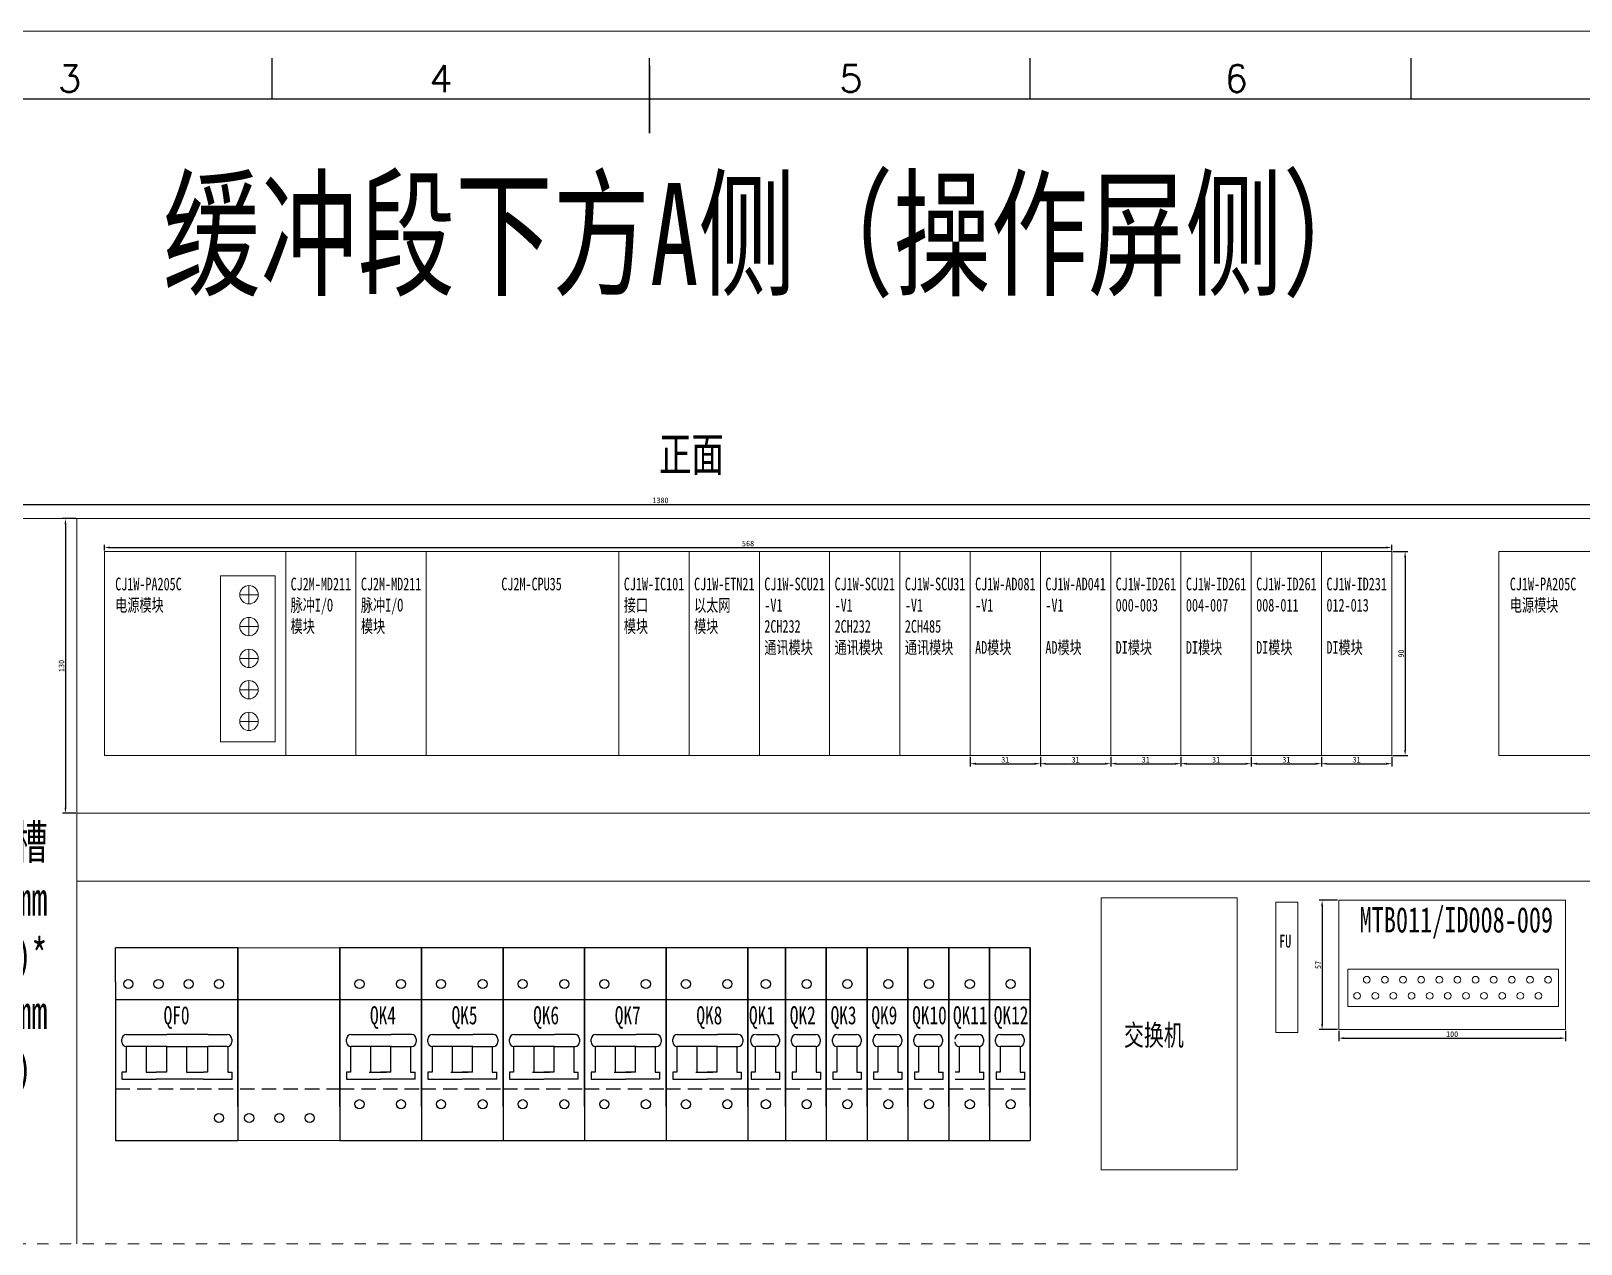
# Model space of a CAD drawing. Extents: x 35123 to 43919, y -4314 to -326.
# Drawn here: x 40493 to 41177, y -861 to -326 of the extents above; entities that cross this region are included whole.
import ezdxf
from ezdxf.enums import TextEntityAlignment as Align

# ---------------------------------------------------------------- set-up
doc = ezdxf.new("R2010")
doc.units = 0
doc.header["$MEASUREMENT"] = 0
doc.linetypes.add('10', pattern=[20, 5, -5, 5, -5])
doc.linetypes.add('HIDDEN', pattern=[9.525, 6.35, -3.175])
for name, color, linetype in [('AE_BOR', 1, 'Continuous'), ('TEXT', 2, 'Continuous'), ('细实线层', 7, 'Continuous')]:
    doc.layers.add(name, color=color, linetype=linetype)
doc.styles.add('ST', font='SimSun.ttf', dxfattribs={"width": 0.8, "height": 300})
doc.styles.add('WD', font='romans.shx', dxfattribs={"bigfont": 'gbcbig.shx'})
doc.styles.add('宋', font='SimSun.ttf', dxfattribs={"width": 0.7})
doc.dimstyles.new('AM_ISO', dxfattribs={"dimtxt": 2.5, "dimasz": 2.5, "dimexe": 1.25, "dimexo": 0.5, "dimgap": 0.5, "dimtad": 1, "dimdsep": 46, "dimtxsty": 'Standard', "dimcen": 0, "dimclrd": 5, "dimclre": 5, "dimclrt": 1, "dimadec": 0, "dimazin": 2, "dimtp": 0.1, "dimtm": 0.1, "dimtfac": 0.71, "dimtmove": 0, "dimatfit": 3, "dimfxl": 1, "dimtfillclr": 6, "dimlwd": -1, "dimlwe": -1, "dimarcsym": 0})

# ---------------------------------------------------------------- blocks, each defined once
blk = doc.blocks.new('gb_a2_a')
blk.add_line((584, 410), (25, 410))
at = {"layer": 'AE_BOR', "color": 1, "lineweight": 15}
blk.add_line((4.93, 420), (598.93, 420), dxfattribs=at)
at = {"layer": 'AE_BOR'}
for p, q in [((249, 410), (249, 416)), ((304.5, 410), (304.5, 416)), ((360.5, 410), (360.5, 416)), ((416.5, 410), (416.5, 416))]:
    blk.add_line(p, q, dxfattribs=at)
at = {"layer": 'AE_BOR', "color": 2, "lineweight": 30}
blk.add_line((304.5, 405), (304.5, 415), dxfattribs=at)
at = {"layer": 'AE_BOR', "style": 'WD'}
for s, p in [('3', (219.22, 411)), ('4', (273.82, 411)), ('5', (334.12, 411)), ('6', (390.81, 411))]:
    blk.add_text(s, height=4, dxfattribs=at).set_placement(p, align=Align.CENTER)
blk = doc.blocks.new('*D99')
at = {"color": 5}
for p, q in [((40080.76, -540.92), (40080.76, -533.88)), ((40083.26, -535.13), (41458.26, -535.13)), ((41460.76, -540.92), (41460.76, -533.88))]:
    blk.add_line(p, q, dxfattribs=at)
at = {"color": 5, "lineweight": 0}
for points in [[(40083.26, -534.72), (40083.26, -535.55), (40080.76, -535.13)], [(41458.26, -534.72), (41458.26, -535.55), (41460.76, -535.13)]]:
    blk.add_solid(points, dxfattribs=at)
at = {"layer": 'Defpoints', "color": 0, "lineweight": 0}
for p in [(41460.76, -535.13), (40080.76, -541.42), (41460.76, -541.42)]:
    blk.add_point(p, dxfattribs=at)
at = {"color": 1, "lineweight": 0, "insert": (40770.76, -533.38), "char_height": 2.5, "attachment_point": 5}
blk.add_mtext('1380', dxfattribs=at)
blk = doc.blocks.new('*D101')
at = {"color": 5}
for p, q in [((40907.38, -646.47), (40907.38, -650.79)), ((40909.88, -649.54), (40935.88, -649.54)), ((40938.38, -646.47), (40938.38, -650.79))]:
    blk.add_line(p, q, dxfattribs=at)
at = {"color": 5, "lineweight": 0}
for points in [[(40909.88, -649.12), (40909.88, -649.95), (40907.38, -649.54)], [(40935.88, -649.12), (40935.88, -649.95), (40938.38, -649.54)]]:
    blk.add_solid(points, dxfattribs=at)
at = {"layer": 'Defpoints', "color": 0, "lineweight": 0}
for p in [(40907.38, -645.97), (40938.38, -645.97), (40938.38, -649.54)]:
    blk.add_point(p, dxfattribs=at)
at = {"color": 1, "lineweight": 0, "insert": (40922.88, -647.79), "char_height": 2.5, "attachment_point": 5}
blk.add_mtext('31', dxfattribs=at)
blk = doc.blocks.new('*D102')
at = {"color": 5}
for p, q in [((40525.38, -555.47), (40525.38, -552.93)), ((41093.38, -555.47), (41093.38, -552.93)), ((40527.88, -554.18), (41090.88, -554.18))]:
    blk.add_line(p, q, dxfattribs=at)
at = {"color": 5, "lineweight": 0}
for points in [[(40527.88, -553.76), (40527.88, -554.59), (40525.38, -554.18)], [(41090.88, -553.76), (41090.88, -554.59), (41093.38, -554.18)]]:
    blk.add_solid(points, dxfattribs=at)
at = {"layer": 'Defpoints', "color": 0, "lineweight": 0}
for p in [(40525.38, -555.97), (41093.38, -554.18), (41093.38, -555.97)]:
    blk.add_point(p, dxfattribs=at)
at = {"color": 1, "lineweight": 0, "insert": (40809.38, -552.43), "char_height": 2.5, "attachment_point": 5}
blk.add_mtext('568', dxfattribs=at)
blk = doc.blocks.new('*D103')
at = {"color": 5}
for p, q in [((40512.75, -541.42), (40506.97, -541.42)), ((40508.22, -543.92), (40508.22, -668.92)), ((40512.75, -671.42), (40506.97, -671.42))]:
    blk.add_line(p, q, dxfattribs=at)
at = {"color": 5, "lineweight": 0}
for points in [[(40507.8, -543.92), (40508.64, -543.92), (40508.22, -541.42)], [(40507.8, -668.92), (40508.64, -668.92), (40508.22, -671.42)]]:
    blk.add_solid(points, dxfattribs=at)
at = {"layer": 'Defpoints', "color": 0, "lineweight": 0}
for p in [(40513.25, -541.42), (40508.22, -671.42), (40513.25, -671.42)]:
    blk.add_point(p, dxfattribs=at)
at = {"color": 1, "lineweight": 0, "insert": (40506.47, -606.42), "char_height": 2.5, "attachment_point": 5, "rotation": 90}
blk.add_mtext('130', dxfattribs=at)
blk = doc.blocks.new('*D146')
at = {"color": 5}
for p, q in [((41070.02, -767.31), (41070.02, -771.87)), ((41072.52, -770.62), (41167.52, -770.62)), ((41170.02, -767.31), (41170.02, -771.87))]:
    blk.add_line(p, q, dxfattribs=at)
at = {"color": 5, "lineweight": 0}
for points in [[(41072.52, -770.2), (41072.52, -771.04), (41070.02, -770.62)], [(41167.52, -770.2), (41167.52, -771.04), (41170.02, -770.62)]]:
    blk.add_solid(points, dxfattribs=at)
at = {"layer": 'Defpoints', "color": 0, "lineweight": 0}
for p in [(41070.02, -766.81), (41170.02, -766.81), (41170.02, -770.62)]:
    blk.add_point(p, dxfattribs=at)
at = {"color": 1, "lineweight": 0, "insert": (41120.02, -768.87), "char_height": 2.5, "attachment_point": 5}
blk.add_mtext('100', dxfattribs=at)
blk = doc.blocks.new('*D186')
at = {"layer": 'Defpoints', "color": 0, "lineweight": 0}
for p in [(41070.02, -709.81), (41062.66, -766.81), (41070.02, -766.81)]:
    blk.add_point(p, dxfattribs=at)
at = {"layer": '细实线层', "color": 5}
for p, q in [((41069.52, -709.81), (41061.41, -709.81)), ((41062.66, -712.31), (41062.66, -764.31)), ((41069.52, -766.81), (41061.41, -766.81))]:
    blk.add_line(p, q, dxfattribs=at)
at = {"layer": '细实线层', "color": 5, "lineweight": 0}
for points in [[(41062.24, -712.31), (41063.07, -712.31), (41062.66, -709.81)], [(41062.24, -764.31), (41063.07, -764.31), (41062.66, -766.81)]]:
    blk.add_solid(points, dxfattribs=at)
at = {"layer": '细实线层', "color": 1, "lineweight": 0, "insert": (41060.91, -738.31), "char_height": 2.5, "attachment_point": 5, "rotation": 90}
blk.add_mtext('57', dxfattribs=at)
blk = doc.blocks.new('*D189')
at = {"color": 5}
for p, q in [((40938.38, -646.47), (40938.38, -650.79)), ((40940.88, -649.54), (40966.88, -649.54)), ((40969.38, -646.47), (40969.38, -650.79))]:
    blk.add_line(p, q, dxfattribs=at)
at = {"color": 5, "lineweight": 0}
for points in [[(40940.88, -649.12), (40940.88, -649.95), (40938.38, -649.54)], [(40966.88, -649.12), (40966.88, -649.95), (40969.38, -649.54)]]:
    blk.add_solid(points, dxfattribs=at)
at = {"layer": 'Defpoints', "color": 0, "lineweight": 0}
for p in [(40938.38, -645.97), (40969.38, -645.97), (40969.38, -649.54)]:
    blk.add_point(p, dxfattribs=at)
at = {"color": 1, "lineweight": 0, "insert": (40953.88, -647.79), "char_height": 2.5, "attachment_point": 5}
blk.add_mtext('31', dxfattribs=at)
blk = doc.blocks.new('*D190')
at = {"color": 5}
for p, q in [((40969.38, -646.47), (40969.38, -650.79)), ((40971.88, -649.54), (40997.88, -649.54)), ((41000.38, -646.47), (41000.38, -650.79))]:
    blk.add_line(p, q, dxfattribs=at)
at = {"color": 5, "lineweight": 0}
for points in [[(40971.88, -649.12), (40971.88, -649.95), (40969.38, -649.54)], [(40997.88, -649.12), (40997.88, -649.95), (41000.38, -649.54)]]:
    blk.add_solid(points, dxfattribs=at)
at = {"layer": 'Defpoints', "color": 0, "lineweight": 0}
for p in [(40969.38, -645.97), (41000.38, -645.97), (41000.38, -649.54)]:
    blk.add_point(p, dxfattribs=at)
at = {"color": 1, "lineweight": 0, "insert": (40984.88, -647.79), "char_height": 2.5, "attachment_point": 5}
blk.add_mtext('31', dxfattribs=at)
blk = doc.blocks.new('*D191')
at = {"color": 5}
for p, q in [((41093.88, -555.97), (41100.53, -555.97)), ((41099.28, -558.47), (41099.28, -643.47)), ((41093.88, -645.97), (41100.53, -645.97))]:
    blk.add_line(p, q, dxfattribs=at)
at = {"color": 5, "lineweight": 0}
for points in [[(41098.86, -558.47), (41099.69, -558.47), (41099.28, -555.97)], [(41098.86, -643.47), (41099.69, -643.47), (41099.28, -645.97)]]:
    blk.add_solid(points, dxfattribs=at)
at = {"layer": 'Defpoints', "color": 0, "lineweight": 0}
for p in [(41093.38, -555.97), (41093.38, -645.97), (41099.28, -645.97)]:
    blk.add_point(p, dxfattribs=at)
at = {"color": 1, "lineweight": 0, "insert": (41097.53, -600.97), "char_height": 2.5, "attachment_point": 5, "rotation": 90}
blk.add_mtext('90', dxfattribs=at)
blk = doc.blocks.new('*D192')
at = {"color": 5}
for p, q in [((41000.38, -646.47), (41000.38, -650.79)), ((41002.88, -649.54), (41028.88, -649.54)), ((41031.38, -646.47), (41031.38, -650.79))]:
    blk.add_line(p, q, dxfattribs=at)
at = {"color": 5, "lineweight": 0}
for points in [[(41002.88, -649.12), (41002.88, -649.95), (41000.38, -649.54)], [(41028.88, -649.12), (41028.88, -649.95), (41031.38, -649.54)]]:
    blk.add_solid(points, dxfattribs=at)
at = {"layer": 'Defpoints', "color": 0, "lineweight": 0}
for p in [(41000.38, -645.97), (41031.38, -645.97), (41031.38, -649.54)]:
    blk.add_point(p, dxfattribs=at)
at = {"color": 1, "lineweight": 0, "insert": (41015.88, -647.79), "char_height": 2.5, "attachment_point": 5}
blk.add_mtext('31', dxfattribs=at)
blk = doc.blocks.new('*D193')
at = {"color": 5}
for p, q in [((41031.38, -646.47), (41031.38, -650.79)), ((41033.88, -649.54), (41059.88, -649.54)), ((41062.38, -646.47), (41062.38, -650.79))]:
    blk.add_line(p, q, dxfattribs=at)
at = {"color": 5, "lineweight": 0}
for points in [[(41033.88, -649.12), (41033.88, -649.95), (41031.38, -649.54)], [(41059.88, -649.12), (41059.88, -649.95), (41062.38, -649.54)]]:
    blk.add_solid(points, dxfattribs=at)
at = {"layer": 'Defpoints', "color": 0, "lineweight": 0}
for p in [(41031.38, -645.97), (41062.38, -645.97), (41062.38, -649.54)]:
    blk.add_point(p, dxfattribs=at)
at = {"color": 1, "lineweight": 0, "insert": (41046.88, -647.79), "char_height": 2.5, "attachment_point": 5}
blk.add_mtext('31', dxfattribs=at)
blk = doc.blocks.new('*D194')
at = {"color": 5}
for p, q in [((41062.38, -646.47), (41062.38, -650.79)), ((41064.88, -649.54), (41090.88, -649.54)), ((41093.38, -646.47), (41093.38, -650.79))]:
    blk.add_line(p, q, dxfattribs=at)
at = {"color": 5, "lineweight": 0}
for points in [[(41064.88, -649.12), (41064.88, -649.95), (41062.38, -649.54)], [(41090.88, -649.12), (41090.88, -649.95), (41093.38, -649.54)]]:
    blk.add_solid(points, dxfattribs=at)
at = {"layer": 'Defpoints', "color": 0, "lineweight": 0}
for p in [(41062.38, -645.97), (41093.38, -645.97), (41093.38, -649.54)]:
    blk.add_point(p, dxfattribs=at)
at = {"color": 1, "lineweight": 0, "insert": (41077.88, -647.79), "char_height": 2.5, "attachment_point": 5}
blk.add_mtext('31', dxfattribs=at)

msp = doc.modelspace()

# ---------------------------------------------------------------- linework, layer by layer
at = {"lineweight": 0}
for p, q in [((40080.758, -541.415), (41460.758, -541.415)), ((40513.254, -541.415), (40513.254, -861.415)), ((40605.379, -555.971), (40525.379, -555.971)), ((40525.379, -555.971), (40525.379, -645.971)), ((40605.379, -555.971), (40605.379, -645.971)), ((40636.379, -555.971), (40605.379, -555.971)), ((40636.379, -555.971), (40636.379, -645.971)), ((40667.379, -555.971), (40636.379, -555.971)), ((40667.379, -645.971), (40667.379, -555.971)), ((40667.379, -555.971), (40752.379, -555.971)), ((40752.379, -645.971), (40752.379, -555.971)), ((40783.379, -555.971), (40752.379, -555.971)), ((40814.379, -555.971), (40783.379, -555.971)), ((40783.379, -645.971), (40783.379, -555.971)), ((40814.379, -645.971), (40814.379, -555.971)), ((40845.379, -555.971), (40814.379, -555.971)), ((40845.379, -645.971), (40845.379, -555.971)), ((40876.379, -555.971), (40845.379, -555.971)), ((40876.379, -645.971), (40876.379, -555.971)), ((40907.379, -555.971), (40876.379, -555.971)), ((40907.379, -645.971), (40907.379, -555.971)), ((40938.379, -555.971), (40907.379, -555.971)), ((40938.379, -645.971), (40938.379, -555.971)), ((40969.379, -555.971), (40938.379, -555.971)), ((40969.379, -645.971), (40969.379, -555.971)), ((41000.379, -555.971), (40969.379, -555.971)), ((41000.379, -645.971), (41000.379, -555.971)), ((41031.379, -555.971), (41000.379, -555.971)), ((41031.379, -645.971), (41031.379, -555.971)), ((41062.379, -555.971), (41031.379, -555.971)), ((41062.379, -645.971), (41062.379, -555.971)), ((41093.379, -555.971), (41062.379, -555.971)), ((41093.379, -645.971), (41093.379, -555.971)), ((41220.672, -555.971), (41140.672, -555.971)), ((41140.672, -555.971), (41140.672, -645.971)), ((40589.201, -570.96), (40589.201, -579.077)), ((40585.143, -575.019), (40593.26, -575.019)), ((40589.201, -584.986), (40589.201, -593.103)), ((40585.143, -589.045), (40593.26, -589.045)), ((40589.201, -599.012), (40589.201, -607.13)), ((40585.143, -603.071), (40593.26, -603.071)), ((40589.201, -612.838), (40589.201, -620.955)), ((40585.143, -616.897), (40593.26, -616.897)), ((40589.201, -626.847), (40589.201, -634.965)), ((40585.143, -630.906), (40593.26, -630.906)), ((40525.379, -645.971), (40605.379, -645.971)), ((40605.379, -645.971), (40636.379, -645.971)), ((40636.379, -645.971), (40667.379, -645.971)), ((40667.379, -645.971), (40752.379, -645.971)), ((40752.379, -645.971), (40783.379, -645.971)), ((40783.379, -645.971), (40814.379, -645.971)), ((40814.379, -645.971), (40845.379, -645.971)), ((40845.379, -645.971), (40876.379, -645.971)), ((40876.379, -645.971), (40907.379, -645.971)), ((40907.379, -645.971), (40938.379, -645.971)), ((40938.379, -645.971), (40969.379, -645.971)), ((40969.379, -645.971), (41000.379, -645.971)), ((41000.379, -645.971), (41031.379, -645.971)), ((41031.379, -645.971), (41062.379, -645.971)), ((41062.379, -645.971), (41093.379, -645.971)), ((41140.672, -645.971), (41220.672, -645.971)), ((40513.254, -671.419), (41420.758, -671.419)), ((40513.254, -701.419), (41420.758, -701.415)), ((41170.017, -709.81), (41070.017, -709.81)), ((41070.017, -709.81), (41070.017, -759.81)), ((41170.017, -766.81), (41170.017, -709.81)), ((40530.283, -730.731), (40629.283, -730.731)), ((41070.017, -766.81), (41170.017, -766.81)), ((40584.283, -815.731), (40629.283, -815.731))]:
    msp.add_line(p, q, dxfattribs=at)
at = {"linetype": 'Continuous'}
for p, q in [((40566.283, -730.731), (40530.283, -730.731)), ((40584.283, -730.731), (40566.283, -730.731)), ((40584.283, -800.731), (40584.283, -730.731)), ((40584.283, -743.731), (40584.283, -730.731)), ((40584.283, -743.731), (40584.283, -730.731)), ((40584.283, -730.731), (40584.283, -800.731)), ((40629.283, -800.731), (40629.283, -730.731)), ((40629.283, -730.731), (40629.283, -800.731)), ((40665.283, -730.731), (40629.283, -730.731)), ((40629.283, -800.731), (40629.283, -730.731)), ((40629.283, -730.731), (40629.283, -800.731)), ((40629.283, -730.731), (40629.283, -800.731)), ((40629.283, -800.731), (40629.283, -730.731)), ((40629.283, -730.731), (40629.283, -800.731)), ((40629.283, -800.731), (40629.283, -730.731)), ((40629.283, -743.731), (40629.283, -730.731)), ((40629.283, -743.731), (40629.283, -730.731)), ((40629.283, -730.731), (40629.283, -800.731)), ((40665.283, -800.731), (40665.283, -730.731)), ((40665.283, -730.731), (40665.283, -800.731)), ((40665.283, -730.731), (40665.283, -800.731)), ((40665.283, -800.731), (40665.283, -730.731)), ((40665.283, -730.731), (40665.283, -800.731)), ((40665.283, -730.731), (40665.283, -800.731)), ((40665.283, -800.731), (40665.283, -730.731)), ((40665.283, -730.731), (40665.283, -800.731)), ((40701.283, -730.731), (40665.283, -730.731)), ((40665.283, -800.731), (40665.283, -730.731)), ((40665.283, -730.731), (40665.283, -800.731)), ((40665.283, -730.731), (40665.283, -800.731)), ((40665.283, -800.731), (40665.283, -730.731)), ((40665.283, -730.731), (40665.283, -800.731)), ((40665.283, -800.731), (40665.283, -730.731)), ((40665.283, -743.731), (40665.283, -730.731)), ((40665.283, -743.731), (40665.283, -730.731)), ((40665.283, -730.731), (40665.283, -800.731)), ((40701.283, -800.731), (40701.283, -730.731)), ((40701.283, -730.731), (40701.283, -800.731)), ((40701.283, -730.731), (40701.283, -800.731)), ((40701.283, -800.731), (40701.283, -730.731)), ((40701.283, -730.731), (40701.283, -800.731)), ((40701.283, -730.731), (40701.283, -800.731)), ((40701.283, -800.731), (40701.283, -730.731)), ((40701.283, -730.731), (40701.283, -800.731)), ((40737.283, -730.731), (40701.283, -730.731)), ((40701.283, -800.731), (40701.283, -730.731)), ((40701.283, -730.731), (40701.283, -800.731)), ((40701.283, -730.731), (40701.283, -800.731)), ((40701.283, -800.731), (40701.283, -730.731)), ((40701.283, -730.731), (40701.283, -800.731)), ((40701.283, -800.731), (40701.283, -730.731)), ((40701.283, -743.731), (40701.283, -730.731)), ((40701.283, -743.731), (40701.283, -730.731)), ((40701.283, -730.731), (40701.283, -800.731)), ((40737.283, -800.731), (40737.283, -730.731)), ((40737.283, -730.731), (40737.283, -800.731)), ((40737.283, -730.731), (40737.283, -800.731)), ((40737.283, -800.731), (40737.283, -730.731)), ((40737.283, -730.731), (40737.283, -800.731)), ((40737.283, -730.731), (40737.283, -800.731)), ((40737.283, -800.731), (40737.283, -730.731)), ((40737.283, -730.731), (40737.283, -800.731)), ((40773.283, -730.731), (40737.283, -730.731)), ((40737.283, -800.731), (40737.283, -730.731)), ((40737.283, -730.731), (40737.283, -800.731)), ((40737.283, -730.731), (40737.283, -800.731)), ((40737.283, -800.731), (40737.283, -730.731)), ((40737.283, -730.731), (40737.283, -800.731)), ((40737.283, -800.731), (40737.283, -730.731)), ((40737.283, -743.731), (40737.283, -730.731)), ((40737.283, -743.731), (40737.283, -730.731)), ((40737.283, -730.731), (40737.283, -800.731)), ((40773.283, -800.731), (40773.283, -730.731)), ((40773.283, -730.731), (40773.283, -800.731)), ((40773.283, -730.731), (40773.283, -800.731)), ((40773.283, -800.731), (40773.283, -730.731)), ((40773.283, -730.731), (40773.283, -800.731)), ((40773.283, -730.731), (40773.283, -800.731)), ((40773.283, -800.731), (40773.283, -730.731)), ((40773.283, -730.731), (40773.283, -800.731)), ((40773.283, -800.731), (40773.283, -730.731)), ((40773.283, -730.731), (40773.283, -800.731)), ((40773.283, -730.731), (40773.283, -800.731)), ((40773.283, -800.731), (40773.283, -730.731)), ((40773.283, -730.731), (40773.283, -800.731)), ((40773.283, -730.731), (40773.283, -800.731)), ((40773.283, -800.731), (40773.283, -730.731)), ((40773.283, -730.731), (40773.283, -800.731)), ((40809.283, -730.731), (40773.283, -730.731)), ((40773.283, -800.731), (40773.283, -730.731)), ((40773.283, -730.731), (40773.283, -800.731)), ((40773.283, -730.731), (40773.283, -800.731)), ((40773.283, -800.731), (40773.283, -730.731)), ((40773.283, -730.731), (40773.283, -800.731)), ((40773.283, -800.731), (40773.283, -730.731)), ((40773.283, -743.731), (40773.283, -730.731)), ((40773.283, -743.731), (40773.283, -730.731)), ((40773.283, -730.731), (40773.283, -800.731)), ((40825.906, -730.731), (40807.906, -730.731)), ((40809.283, -800.731), (40809.283, -730.731)), ((40809.283, -730.731), (40809.283, -800.731)), ((40809.283, -730.731), (40809.283, -800.731)), ((40809.283, -800.731), (40809.283, -730.731)), ((40809.283, -730.731), (40809.283, -800.731)), ((40809.283, -730.731), (40809.283, -800.731)), ((40809.283, -800.731), (40809.283, -730.731)), ((40809.283, -730.731), (40809.283, -800.731)), ((40809.283, -800.731), (40809.283, -730.731)), ((40809.283, -730.731), (40809.283, -800.731)), ((40809.283, -730.731), (40809.283, -800.731)), ((40809.283, -800.731), (40809.283, -730.731)), ((40809.283, -730.731), (40809.283, -800.731)), ((40809.283, -730.731), (40809.283, -800.731)), ((40809.283, -800.731), (40809.283, -730.731)), ((40809.283, -730.731), (40809.283, -800.731)), ((40809.283, -800.731), (40809.283, -730.731)), ((40809.283, -730.731), (40809.283, -800.731)), ((40809.283, -730.731), (40809.283, -800.731)), ((40809.283, -800.731), (40809.283, -730.731)), ((40809.283, -730.731), (40809.283, -800.731)), ((40809.283, -800.731), (40809.283, -730.731)), ((40809.283, -743.731), (40809.283, -730.731)), ((40809.283, -743.731), (40809.283, -730.731)), ((40809.283, -730.731), (40809.283, -800.731)), ((40843.906, -730.731), (40825.906, -730.731)), ((40825.906, -800.731), (40825.906, -730.731)), ((40825.906, -743.731), (40825.906, -730.731)), ((40825.906, -743.731), (40825.906, -730.731)), ((40825.906, -730.731), (40825.906, -800.731)), ((40861.906, -730.731), (40843.906, -730.731)), ((40843.906, -800.731), (40843.906, -730.731)), ((40843.906, -743.731), (40843.906, -730.731)), ((40843.906, -743.731), (40843.906, -730.731)), ((40843.906, -730.731), (40843.906, -800.731)), ((40879.906, -730.731), (40861.906, -730.731)), ((40861.906, -800.731), (40861.906, -730.731)), ((40861.906, -743.731), (40861.906, -730.731)), ((40861.906, -743.731), (40861.906, -730.731)), ((40861.906, -730.731), (40861.906, -800.731)), ((40879.906, -800.731), (40879.906, -730.731)), ((40879.906, -743.731), (40879.906, -730.731)), ((40879.906, -743.731), (40879.906, -730.731)), ((40879.906, -730.731), (40879.906, -800.731)), ((40897.906, -730.731), (40879.906, -730.731)), ((40897.906, -800.731), (40897.906, -730.731)), ((40897.906, -743.731), (40897.906, -730.731)), ((40897.906, -743.731), (40897.906, -730.731)), ((40897.906, -730.731), (40897.906, -800.731)), ((40915.906, -730.731), (40897.906, -730.731)), ((40897.906, -800.731), (40897.906, -730.731)), ((40897.906, -743.731), (40897.906, -730.731)), ((40897.906, -743.731), (40897.906, -730.731)), ((40897.906, -730.731), (40897.906, -800.731)), ((40915.906, -800.731), (40915.906, -730.731)), ((40915.906, -743.731), (40915.906, -730.731)), ((40915.906, -743.731), (40915.906, -730.731)), ((40915.906, -730.731), (40915.906, -800.731)), ((40933.906, -730.731), (40915.906, -730.731)), ((40933.906, -800.731), (40933.906, -730.731)), ((40933.906, -743.731), (40933.906, -730.731)), ((40933.906, -743.731), (40933.906, -730.731)), ((40933.906, -730.731), (40933.906, -800.731)), ((40629.283, -738.231), (40629.283, -808.231)), ((40665.283, -738.231), (40665.283, -808.231)), ((40665.283, -738.231), (40665.283, -808.231)), ((40665.283, -738.231), (40665.283, -808.231)), ((40701.283, -738.231), (40701.283, -808.231)), ((40701.283, -738.231), (40701.283, -808.231)), ((40701.283, -738.231), (40701.283, -808.231)), ((40737.283, -738.231), (40737.283, -808.231)), ((40737.283, -738.231), (40737.283, -808.231)), ((40737.283, -738.231), (40737.283, -808.231)), ((40773.283, -738.231), (40773.283, -808.231)), ((40773.283, -738.231), (40773.283, -808.231)), ((40773.283, -738.231), (40773.283, -808.231)), ((40773.283, -738.231), (40773.283, -808.231)), ((40773.283, -738.231), (40773.283, -808.231)), ((40809.283, -738.231), (40809.283, -808.231)), ((40809.283, -738.231), (40809.283, -808.231)), ((40809.283, -738.231), (40809.283, -808.231)), ((40809.283, -738.231), (40809.283, -808.231)), ((40809.283, -738.231), (40809.283, -808.231)), ((40629.283, -741.714), (40629.283, -815.731)), ((40665.283, -741.714), (40665.283, -815.731)), ((40665.283, -741.714), (40665.283, -815.731)), ((40665.283, -741.714), (40665.283, -815.731)), ((40701.283, -741.714), (40701.283, -815.731)), ((40701.283, -741.714), (40701.283, -815.731)), ((40701.283, -741.714), (40701.283, -815.731)), ((40737.283, -741.714), (40737.283, -815.731)), ((40737.283, -741.714), (40737.283, -815.731)), ((40737.283, -741.714), (40737.283, -815.731)), ((40773.283, -741.714), (40773.283, -815.731)), ((40773.283, -741.714), (40773.283, -815.731)), ((40773.283, -741.714), (40773.283, -815.731)), ((40773.283, -741.714), (40773.283, -815.731)), ((40773.283, -741.714), (40773.283, -815.731)), ((40809.283, -741.714), (40809.283, -815.731)), ((40809.283, -741.714), (40809.283, -815.731)), ((40809.283, -741.714), (40809.283, -815.731)), ((40809.283, -741.714), (40809.283, -815.731)), ((40809.283, -741.714), (40809.283, -815.731)), ((40530.283, -745.731), (40530.283, -815.731)), ((40530.283, -753.558), (40566.283, -753.558)), ((40566.283, -753.558), (40629.283, -753.558)), ((40629.283, -753.558), (40665.283, -753.558)), ((40665.283, -753.558), (40701.283, -753.558)), ((40701.283, -753.558), (40737.283, -753.558)), ((40737.283, -753.558), (40773.283, -753.558)), ((40773.283, -753.558), (40809.283, -753.558)), ((40807.906, -753.558), (40825.906, -753.558)), ((40825.906, -753.558), (40843.906, -753.558)), ((40843.906, -753.558), (40861.906, -753.558)), ((40861.906, -753.558), (40879.906, -753.558)), ((40879.906, -753.558), (40897.906, -753.558)), ((40897.906, -753.558), (40915.906, -753.558)), ((40915.906, -753.558), (40933.906, -753.558)), ((40530.283, -815.731), (40566.283, -815.731)), ((40566.283, -815.731), (40584.283, -815.731)), ((40629.283, -815.731), (40665.283, -815.731)), ((40665.283, -815.731), (40701.283, -815.731)), ((40701.283, -815.731), (40737.283, -815.731)), ((40737.283, -815.731), (40773.283, -815.731)), ((40773.283, -815.731), (40809.283, -815.731)), ((40807.906, -815.731), (40825.906, -815.731)), ((40825.906, -815.731), (40843.906, -815.731)), ((40843.906, -815.731), (40861.906, -815.731)), ((40861.906, -815.731), (40879.906, -815.731)), ((40879.906, -815.731), (40897.906, -815.731)), ((40897.906, -815.731), (40915.906, -815.731)), ((40915.906, -815.731), (40933.906, -815.731))]:
    msp.add_line(p, q, dxfattribs=at)
for p, q in [((40530.283, -745.731), (40530.283, -730.731)), ((40584.283, -730.731), (40584.283, -750.731)), ((40629.283, -730.731), (40629.283, -750.731)), ((40665.283, -730.731), (40665.283, -750.731)), ((40701.283, -730.731), (40701.283, -750.731)), ((40737.283, -730.731), (40737.283, -750.731)), ((40773.283, -730.731), (40773.283, -750.731)), ((40809.283, -730.731), (40809.283, -750.731)), ((40825.906, -730.731), (40825.906, -750.731)), ((40843.906, -730.731), (40843.906, -750.731)), ((40861.906, -730.731), (40861.906, -750.731)), ((40879.906, -730.731), (40879.906, -750.731)), ((40897.906, -730.731), (40897.906, -750.731)), ((40897.906, -730.731), (40897.906, -750.731)), ((40915.906, -730.731), (40915.906, -750.731)), ((40933.906, -730.731), (40933.906, -750.731)), ((40584.283, -758.231), (40584.283, -751.231)), ((40584.283, -758.231), (40584.283, -751.231)), ((40629.283, -758.231), (40629.283, -751.231)), ((40629.283, -758.231), (40629.283, -751.231)), ((40629.283, -758.231), (40629.283, -751.231)), ((40629.283, -758.231), (40629.283, -751.231)), ((40629.283, -758.231), (40629.283, -751.231)), ((40629.283, -758.231), (40629.283, -751.231)), ((40665.283, -758.231), (40665.283, -751.231)), ((40665.283, -758.231), (40665.283, -751.231)), ((40665.283, -758.231), (40665.283, -751.231)), ((40665.283, -758.231), (40665.283, -751.231)), ((40665.283, -758.231), (40665.283, -751.231)), ((40665.283, -758.231), (40665.283, -751.231)), ((40665.283, -758.231), (40665.283, -751.231)), ((40665.283, -758.231), (40665.283, -751.231)), ((40665.283, -758.231), (40665.283, -751.231)), ((40665.283, -758.231), (40665.283, -751.231)), ((40701.283, -758.231), (40701.283, -751.231)), ((40701.283, -758.231), (40701.283, -751.231)), ((40701.283, -758.231), (40701.283, -751.231)), ((40701.283, -758.231), (40701.283, -751.231)), ((40701.283, -758.231), (40701.283, -751.231)), ((40701.283, -758.231), (40701.283, -751.231)), ((40701.283, -758.231), (40701.283, -751.231)), ((40701.283, -758.231), (40701.283, -751.231)), ((40701.283, -758.231), (40701.283, -751.231)), ((40701.283, -758.231), (40701.283, -751.231)), ((40737.283, -758.231), (40737.283, -751.231)), ((40737.283, -758.231), (40737.283, -751.231)), ((40737.283, -758.231), (40737.283, -751.231)), ((40737.283, -758.231), (40737.283, -751.231)), ((40737.283, -758.231), (40737.283, -751.231)), ((40737.283, -758.231), (40737.283, -751.231)), ((40737.283, -758.231), (40737.283, -751.231)), ((40737.283, -758.231), (40737.283, -751.231)), ((40737.283, -758.231), (40737.283, -751.231)), ((40737.283, -758.231), (40737.283, -751.231)), ((40773.283, -758.231), (40773.283, -751.231)), ((40773.283, -758.231), (40773.283, -751.231)), ((40773.283, -758.231), (40773.283, -751.231)), ((40773.283, -758.231), (40773.283, -751.231)), ((40773.283, -758.231), (40773.283, -751.231)), ((40773.283, -758.231), (40773.283, -751.231)), ((40773.283, -758.231), (40773.283, -751.231)), ((40773.283, -758.231), (40773.283, -751.231)), ((40773.283, -758.231), (40773.283, -751.231)), ((40773.283, -758.231), (40773.283, -751.231)), ((40773.283, -758.231), (40773.283, -751.231)), ((40773.283, -758.231), (40773.283, -751.231)), ((40773.283, -758.231), (40773.283, -751.231)), ((40773.283, -758.231), (40773.283, -751.231)), ((40809.283, -758.231), (40809.283, -751.231)), ((40809.283, -758.231), (40809.283, -751.231)), ((40809.283, -758.231), (40809.283, -751.231)), ((40809.283, -758.231), (40809.283, -751.231)), ((40809.283, -758.231), (40809.283, -751.231)), ((40809.283, -758.231), (40809.283, -751.231)), ((40809.283, -758.231), (40809.283, -751.231)), ((40809.283, -758.231), (40809.283, -751.231)), ((40809.283, -758.231), (40809.283, -751.231)), ((40809.283, -758.231), (40809.283, -751.231)), ((40809.283, -758.231), (40809.283, -751.231)), ((40809.283, -758.231), (40809.283, -751.231)), ((40809.283, -758.231), (40809.283, -751.231)), ((40809.283, -758.231), (40809.283, -751.231)), ((40825.906, -758.231), (40825.906, -751.231)), ((40825.906, -758.231), (40825.906, -751.231)), ((40843.906, -758.231), (40843.906, -751.231)), ((40843.906, -758.231), (40843.906, -751.231)), ((40861.906, -758.231), (40861.906, -751.231)), ((40861.906, -758.231), (40861.906, -751.231)), ((40879.906, -758.231), (40879.906, -751.231)), ((40879.906, -758.231), (40879.906, -751.231)), ((40897.906, -758.231), (40897.906, -751.231)), ((40897.906, -758.231), (40897.906, -751.231)), ((40915.906, -758.231), (40915.906, -751.231)), ((40915.906, -758.231), (40915.906, -751.231)), ((40933.906, -758.231), (40933.906, -751.231)), ((40933.906, -758.231), (40933.906, -751.231)), ((40533.158, -772.281), (40533.158, -771.054)), ((40535.158, -769.054), (40552.957, -769.054)), ((40571.158, -769.054), (40552.957, -769.054)), ((40571.158, -769.054), (40579.609, -769.054)), ((40581.609, -771.054), (40581.609, -772.281)), ((40632.158, -772.281), (40632.158, -771.054)), ((40634.158, -769.054), (40651.957, -769.054)), ((40661.057, -769.054), (40651.957, -769.054)), ((40663.018, -771.053), (40663.018, -772.281)), ((40668.158, -772.281), (40668.158, -771.054)), ((40670.158, -769.054), (40687.957, -769.054)), ((40697.057, -769.054), (40687.957, -769.054)), ((40699.018, -771.053), (40699.018, -772.281)), ((40704.158, -772.281), (40704.158, -771.054)), ((40706.158, -769.054), (40723.957, -769.054)), ((40733.057, -769.054), (40723.957, -769.054)), ((40735.018, -771.053), (40735.018, -772.281)), ((40740.158, -772.281), (40740.158, -771.054)), ((40742.158, -769.054), (40759.957, -769.054)), ((40769.057, -769.054), (40759.957, -769.054)), ((40771.018, -771.053), (40771.018, -772.281)), ((40776.158, -772.281), (40776.158, -771.054)), ((40778.158, -769.054), (40795.957, -769.054)), ((40805.057, -769.054), (40795.957, -769.054)), ((40807.018, -771.053), (40807.018, -772.281)), ((40810.585, -772.281), (40810.585, -771.054)), ((40812.781, -769.054), (40821.232, -769.054)), ((40823.232, -771.054), (40823.232, -772.281)), ((40828.585, -772.281), (40828.585, -771.054)), ((40830.781, -769.054), (40839.232, -769.054)), ((40841.232, -771.054), (40841.232, -772.281)), ((40846.585, -772.281), (40846.585, -771.054)), ((40848.781, -769.054), (40857.232, -769.054)), ((40859.232, -771.054), (40859.232, -772.281)), ((40864.585, -772.281), (40864.585, -771.054)), ((40866.781, -769.054), (40875.232, -769.054)), ((40877.232, -771.054), (40877.232, -772.281)), ((40882.585, -772.281), (40882.585, -771.054)), ((40884.781, -769.054), (40893.232, -769.054)), ((40895.232, -771.054), (40895.232, -772.281)), ((40902.781, -769.054), (40911.232, -769.054)), ((40913.232, -771.054), (40913.232, -772.281)), ((40918.585, -772.281), (40918.585, -771.054)), ((40920.781, -769.054), (40929.232, -769.054)), ((40931.232, -771.054), (40931.232, -772.281)), ((40534.963, -774.281), (40534.963, -785.637)), ((40552.957, -774.281), (40535.158, -774.281)), ((40543.805, -774.281), (40543.805, -785.637)), ((40552.761, -774.281), (40552.761, -785.637)), ((40552.957, -774.281), (40571.158, -774.281)), ((40561.604, -774.281), (40561.604, -785.637)), ((40570.963, -774.281), (40570.963, -785.637)), ((40579.609, -774.281), (40571.158, -774.281)), ((40579.805, -774.281), (40579.805, -785.637)), ((40633.963, -774.281), (40633.963, -785.637)), ((40651.957, -774.281), (40634.158, -774.281)), ((40642.805, -774.281), (40642.805, -785.637)), ((40651.632, -774.281), (40651.632, -785.637)), ((40651.957, -774.281), (40661.057, -774.281)), ((40660.474, -774.281), (40660.474, -785.637)), ((40669.963, -774.281), (40669.963, -785.637)), ((40687.957, -774.281), (40670.158, -774.281)), ((40678.805, -774.281), (40678.805, -785.637)), ((40687.632, -774.281), (40687.632, -785.637)), ((40687.957, -774.281), (40697.057, -774.281)), ((40696.474, -774.281), (40696.474, -785.637)), ((40705.963, -774.281), (40705.963, -785.637)), ((40723.957, -774.281), (40706.158, -774.281)), ((40714.805, -774.281), (40714.805, -785.637)), ((40723.632, -774.281), (40723.632, -785.637)), ((40723.957, -774.281), (40733.057, -774.281)), ((40732.474, -774.281), (40732.474, -785.637)), ((40741.963, -774.281), (40741.963, -785.637)), ((40759.957, -774.281), (40742.158, -774.281)), ((40750.805, -774.281), (40750.805, -785.637)), ((40759.632, -774.281), (40759.632, -785.637)), ((40759.957, -774.281), (40769.057, -774.281)), ((40768.474, -774.281), (40768.474, -785.637)), ((40777.963, -774.281), (40777.963, -785.637)), ((40795.957, -774.281), (40778.158, -774.281)), ((40786.805, -774.281), (40786.805, -785.637)), ((40795.632, -774.281), (40795.632, -785.637)), ((40795.957, -774.281), (40805.057, -774.281)), ((40804.474, -774.281), (40804.474, -785.637)), ((40812.585, -774.281), (40812.585, -785.637)), ((40821.232, -774.281), (40812.781, -774.281)), ((40821.428, -774.281), (40821.428, -785.637)), ((40830.585, -774.281), (40830.585, -785.637)), ((40839.232, -774.281), (40830.781, -774.281)), ((40839.428, -774.281), (40839.428, -785.637)), ((40848.585, -774.281), (40848.585, -785.637)), ((40857.232, -774.281), (40848.781, -774.281)), ((40857.428, -774.281), (40857.428, -785.637)), ((40866.585, -774.281), (40866.585, -785.637)), ((40875.232, -774.281), (40866.781, -774.281)), ((40875.428, -774.281), (40875.428, -785.637)), ((40884.585, -774.281), (40884.585, -785.637)), ((40893.232, -774.281), (40884.781, -774.281)), ((40893.428, -774.281), (40893.428, -785.637)), ((40902.585, -774.281), (40902.585, -785.637)), ((40911.232, -774.281), (40902.781, -774.281)), ((40911.428, -774.281), (40911.428, -785.637)), ((40920.585, -774.281), (40920.585, -785.637)), ((40929.232, -774.281), (40920.781, -774.281)), ((40929.428, -774.281), (40929.428, -785.637)), ((40534.963, -785.637), (40533.158, -785.637)), ((40533.158, -785.637), (40533.158, -788.701)), ((40543.805, -785.637), (40548.283, -785.637)), ((40552.761, -785.637), (40548.283, -785.637)), ((40561.604, -785.637), (40569.158, -785.637)), ((40570.963, -785.637), (40569.158, -785.637)), ((40579.805, -785.637), (40581.816, -785.637)), ((40633.963, -785.637), (40632.158, -785.637)), ((40632.158, -785.637), (40632.158, -788.701)), ((40642.273, -785.637), (40649.827, -785.637)), ((40642.805, -785.637), (40647.283, -785.637)), ((40651.761, -785.637), (40647.283, -785.637)), ((40651.632, -785.637), (40649.827, -785.637)), ((40660.474, -785.637), (40662.485, -785.637)), ((40669.963, -785.637), (40668.158, -785.637)), ((40668.158, -785.637), (40668.158, -788.701)), ((40678.273, -785.637), (40685.827, -785.637)), ((40678.805, -785.637), (40683.283, -785.637)), ((40687.761, -785.637), (40683.283, -785.637)), ((40687.632, -785.637), (40685.827, -785.637)), ((40696.474, -785.637), (40698.485, -785.637)), ((40705.963, -785.637), (40704.158, -785.637)), ((40704.158, -785.637), (40704.158, -788.701)), ((40714.273, -785.637), (40721.827, -785.637)), ((40714.805, -785.637), (40719.283, -785.637)), ((40723.761, -785.637), (40719.283, -785.637)), ((40723.632, -785.637), (40721.827, -785.637)), ((40732.474, -785.637), (40734.485, -785.637)), ((40741.963, -785.637), (40740.158, -785.637)), ((40740.158, -785.637), (40740.158, -788.701)), ((40750.273, -785.637), (40757.827, -785.637)), ((40750.805, -785.637), (40755.283, -785.637)), ((40759.761, -785.637), (40755.283, -785.637)), ((40759.632, -785.637), (40757.827, -785.637)), ((40768.474, -785.637), (40770.485, -785.637)), ((40777.963, -785.637), (40776.158, -785.637)), ((40776.158, -785.637), (40776.158, -788.701)), ((40786.273, -785.637), (40793.827, -785.637)), ((40786.805, -785.637), (40791.283, -785.637)), ((40795.761, -785.637), (40791.283, -785.637)), ((40795.632, -785.637), (40793.827, -785.637)), ((40804.474, -785.637), (40806.485, -785.637)), ((40812.585, -785.637), (40810.781, -785.637)), ((40810.781, -785.637), (40810.781, -788.701)), ((40821.428, -785.637), (40823.438, -785.637)), ((40830.585, -785.637), (40828.781, -785.637)), ((40828.781, -785.637), (40828.781, -788.701)), ((40839.428, -785.637), (40841.438, -785.637)), ((40848.585, -785.637), (40846.781, -785.637)), ((40846.781, -785.637), (40846.781, -788.701)), ((40857.428, -785.637), (40859.438, -785.637)), ((40866.585, -785.637), (40864.781, -785.637)), ((40864.781, -785.637), (40864.781, -788.701)), ((40875.428, -785.637), (40877.438, -785.637)), ((40884.585, -785.637), (40882.781, -785.637)), ((40882.781, -785.637), (40882.781, -788.701)), ((40893.428, -785.637), (40895.438, -785.637)), ((40902.585, -785.637), (40900.781, -785.637)), ((40911.428, -785.637), (40913.438, -785.637)), ((40920.585, -785.637), (40918.781, -785.637)), ((40918.781, -785.637), (40918.781, -788.701)), ((40929.428, -785.637), (40931.438, -785.637)), ((40533.158, -788.701), (40548.283, -788.701)), ((40569.158, -788.701), (40548.283, -788.701)), ((40569.158, -788.701), (40581.816, -788.701)), ((40584.283, -793.231), (40584.283, -800.231)), ((40629.283, -793.231), (40629.283, -800.231)), ((40632.158, -788.701), (40647.283, -788.701)), ((40662.485, -788.701), (40647.283, -788.701)), ((40665.283, -793.231), (40665.283, -800.231)), ((40665.283, -793.231), (40665.283, -800.231)), ((40668.158, -788.701), (40683.283, -788.701)), ((40698.485, -788.701), (40683.283, -788.701)), ((40701.283, -793.231), (40701.283, -800.231)), ((40701.283, -793.231), (40701.283, -800.231)), ((40704.158, -788.701), (40719.283, -788.701)), ((40734.485, -788.701), (40719.283, -788.701)), ((40737.283, -793.231), (40737.283, -800.231)), ((40737.283, -793.231), (40737.283, -800.231)), ((40740.158, -788.701), (40755.283, -788.701)), ((40770.485, -788.701), (40755.283, -788.701)), ((40773.283, -793.231), (40773.283, -800.231)), ((40773.283, -793.231), (40773.283, -800.231)), ((40773.283, -793.231), (40773.283, -800.231)), ((40776.158, -788.701), (40791.283, -788.701)), ((40806.485, -788.701), (40791.283, -788.701)), ((40809.283, -793.231), (40809.283, -800.231)), ((40809.283, -793.231), (40809.283, -800.231)), ((40809.283, -793.231), (40809.283, -800.231)), ((40810.781, -788.701), (40823.438, -788.701)), ((40825.906, -793.231), (40825.906, -800.231)), ((40828.781, -788.701), (40841.438, -788.701)), ((40843.906, -793.231), (40843.906, -800.231)), ((40846.781, -788.701), (40859.438, -788.701)), ((40861.906, -793.231), (40861.906, -800.231)), ((40864.781, -788.701), (40877.438, -788.701)), ((40879.906, -793.231), (40879.906, -800.231)), ((40882.781, -788.701), (40895.438, -788.701)), ((40897.906, -793.231), (40897.906, -800.231)), ((40900.781, -788.701), (40913.438, -788.701)), ((40915.906, -793.231), (40915.906, -800.231)), ((40918.781, -788.701), (40931.438, -788.701)), ((40933.906, -793.231), (40933.906, -800.231)), ((40584.283, -800.731), (40584.283, -815.731)), ((40629.283, -800.231), (40629.283, -815.731)), ((40629.283, -800.231), (40629.283, -815.731)), ((40629.283, -800.731), (40629.283, -815.731)), ((40665.283, -800.231), (40665.283, -815.731)), ((40665.283, -800.231), (40665.283, -815.731)), ((40665.283, -800.231), (40665.283, -815.731)), ((40701.283, -800.231), (40701.283, -815.731)), ((40701.283, -800.231), (40701.283, -815.731)), ((40701.283, -800.231), (40701.283, -815.731)), ((40737.283, -800.231), (40737.283, -815.731)), ((40737.283, -800.231), (40737.283, -815.731)), ((40737.283, -800.231), (40737.283, -815.731)), ((40773.283, -800.231), (40773.283, -815.731)), ((40773.283, -800.231), (40773.283, -815.731)), ((40773.283, -800.231), (40773.283, -815.731)), ((40773.283, -800.231), (40773.283, -815.731)), ((40809.283, -800.231), (40809.283, -815.731)), ((40809.283, -800.231), (40809.283, -815.731)), ((40809.283, -800.231), (40809.283, -815.731)), ((40809.283, -800.231), (40809.283, -815.731)), ((40825.906, -800.231), (40825.906, -815.731)), ((40843.906, -800.231), (40843.906, -815.731)), ((40861.906, -800.231), (40861.906, -815.731)), ((40879.906, -800.231), (40879.906, -815.731)), ((40897.906, -800.231), (40897.906, -815.731)), ((40897.906, -800.231), (40897.906, -815.731)), ((40915.906, -800.231), (40915.906, -815.731)), ((40933.906, -800.231), (40933.906, -815.731))]:
    msp.add_line(p, q)
at = {"linetype": 'HIDDEN'}
for p, q in [((40530.283, -792.903), (40566.283, -792.903)), ((40566.283, -792.903), (40629.283, -792.903)), ((40629.283, -792.903), (40665.283, -792.903)), ((40665.283, -792.903), (40701.283, -792.903)), ((40701.283, -792.903), (40737.283, -792.903)), ((40737.283, -792.903), (40773.283, -792.903)), ((40773.283, -792.903), (40809.283, -792.903)), ((40807.906, -792.903), (40825.906, -792.903)), ((40825.906, -792.903), (40843.906, -792.903)), ((40843.906, -792.903), (40861.906, -792.903)), ((40861.906, -792.903), (40879.906, -792.903)), ((40879.906, -792.903), (40897.906, -792.903)), ((40897.906, -792.903), (40915.906, -792.903)), ((40915.906, -792.903), (40933.906, -792.903))]:
    msp.add_line(p, q, dxfattribs=at)
at = {"linetype": '10', "lineweight": 0}
msp.add_line((41460.758, -861.415), (40080.758, -861.415), dxfattribs=at)
at = {"lineweight": 0}
msp.add_lwpolyline([(40576.662, -566.667), (40600.81, -566.667), (40600.81, -639.885), (40576.662, -639.885)], close=True, dxfattribs=at)
for centre, radius in [((40589.201, -575.019), 4.059), ((40589.201, -589.045), 4.059), ((40589.201, -603.071), 4.059), ((40589.201, -616.897), 4.059), ((40589.201, -630.906), 4.059), ((41082.355, -744.87), 1.504), ((41090.355, -744.87), 1.504), ((41098.355, -744.87), 1.504), ((41106.355, -744.87), 1.504), ((41114.355, -744.87), 1.504), ((41122.355, -744.87), 1.504), ((41130.355, -744.87), 1.504), ((41138.355, -744.87), 1.504), ((41146.355, -744.87), 1.504), ((41154.355, -744.87), 1.504), ((41162.355, -744.87), 1.504), ((41078.112, -751.934), 1.504), ((41086.112, -751.934), 1.504), ((41094.112, -751.934), 1.504), ((41102.112, -751.934), 1.504), ((41110.112, -751.934), 1.504), ((41118.112, -751.934), 1.504), ((41126.112, -751.934), 1.504), ((41134.112, -751.934), 1.504), ((41142.112, -751.934), 1.504), ((41150.112, -751.934), 1.504), ((41158.112, -751.934), 1.504)]:
    msp.add_circle(centre, radius, dxfattribs=at)
at = {"linetype": 'Continuous'}
for centre in [(40535.952, -746.705), (40549.283, -746.705), (40562.614, -746.705), (40575.944, -746.705), (40637.952, -746.705), (40656.283, -746.705), (40673.952, -746.705), (40692.283, -746.705), (40709.952, -746.705), (40728.283, -746.705), (40745.952, -746.705), (40764.283, -746.705), (40781.952, -746.705), (40800.283, -746.705), (40817.237, -746.705), (40835.237, -746.705), (40853.237, -746.705), (40871.237, -746.705), (40889.237, -746.705), (40907.237, -746.705), (40925.237, -746.705), (40637.952, -799.757), (40656.283, -799.757), (40673.952, -799.757), (40692.283, -799.757), (40709.952, -799.757), (40728.283, -799.757), (40745.952, -799.757), (40764.283, -799.757), (40781.952, -799.757), (40800.283, -799.757), (40817.237, -799.757), (40835.237, -799.757), (40853.237, -799.757), (40871.237, -799.757), (40889.237, -799.757), (40907.237, -799.757), (40925.237, -799.757), (40575.944, -805.841), (40589.274, -805.841), (40602.605, -805.841), (40615.936, -805.841)]:
    msp.add_circle(centre, 2.01, dxfattribs=at)
for centre, start, end in [((40535.158, -771.054), 90, 180), ((40535.158, -772.281), 180, 270), ((40579.609, -771.054), 0, 90), ((40579.609, -772.281), 270, 0), ((40634.158, -771.054), 90, 180), ((40634.158, -772.281), 180, 270), ((40661.018, -771.053), 0, 90), ((40661.018, -772.281), 270, 0), ((40670.158, -771.054), 90, 180), ((40670.158, -772.281), 180, 270), ((40697.018, -771.053), 0, 90), ((40697.018, -772.281), 270, 0), ((40706.158, -771.054), 90, 180), ((40706.158, -772.281), 180, 270), ((40733.018, -771.053), 0, 90), ((40733.018, -772.281), 270, 0), ((40742.158, -771.054), 90, 180), ((40742.158, -772.281), 180, 270), ((40769.018, -771.053), 0, 90), ((40769.018, -772.281), 270, 0), ((40778.158, -771.054), 90, 180), ((40778.158, -772.281), 180, 270), ((40805.018, -771.053), 0, 90), ((40805.018, -772.281), 270, 0), ((40812.585, -771.054), 90, 180), ((40812.585, -772.281), 180, 270), ((40821.232, -771.054), 0, 90), ((40821.232, -772.281), 270, 0), ((40830.585, -771.054), 90, 180), ((40830.585, -772.281), 180, 270), ((40839.232, -771.054), 0, 90), ((40839.232, -772.281), 270, 0), ((40848.585, -771.054), 90, 180), ((40848.585, -772.281), 180, 270), ((40857.232, -771.054), 0, 90), ((40857.232, -772.281), 270, 0), ((40866.585, -771.054), 90, 180), ((40866.585, -772.281), 180, 270), ((40875.232, -771.054), 0, 90), ((40875.232, -772.281), 270, 0), ((40884.585, -771.054), 90, 180), ((40884.585, -772.281), 180, 270), ((40893.232, -771.054), 0, 90), ((40893.232, -772.281), 270, 0), ((40902.585, -771.054), 90, 180), ((40902.585, -772.281), 180, 270), ((40911.232, -771.054), 0, 90), ((40911.232, -772.281), 270, 0), ((40920.585, -771.054), 90, 180), ((40920.585, -772.281), 180, 270), ((40929.232, -771.054), 0, 90), ((40929.232, -772.281), 270, 0)]:
    msp.add_arc(centre, 2, start, end)
at = {"layer": 'TEXT', "linetype": 'Continuous'}
for p, q in [((40584.283, -730.731), (40584.283, -800.731)), ((40629.283, -730.731), (40629.283, -800.731)), ((40629.283, -730.731), (40629.283, -800.731)), ((40629.283, -730.731), (40629.283, -800.731)), ((40629.283, -730.731), (40629.283, -800.731)), ((40665.283, -730.731), (40665.283, -800.731)), ((40665.283, -730.731), (40665.283, -800.731)), ((40665.283, -730.731), (40665.283, -800.731)), ((40665.283, -730.731), (40665.283, -800.731)), ((40665.283, -730.731), (40665.283, -800.731)), ((40665.283, -730.731), (40665.283, -800.731)), ((40701.283, -730.731), (40701.283, -800.731)), ((40701.283, -730.731), (40701.283, -800.731)), ((40701.283, -730.731), (40701.283, -800.731)), ((40701.283, -730.731), (40701.283, -800.731)), ((40701.283, -730.731), (40701.283, -800.731)), ((40701.283, -730.731), (40701.283, -800.731)), ((40737.283, -730.731), (40737.283, -800.731)), ((40737.283, -730.731), (40737.283, -800.731)), ((40737.283, -730.731), (40737.283, -800.731)), ((40737.283, -730.731), (40737.283, -800.731)), ((40737.283, -730.731), (40737.283, -800.731)), ((40737.283, -730.731), (40737.283, -800.731)), ((40773.283, -730.731), (40773.283, -800.731)), ((40773.283, -730.731), (40773.283, -800.731)), ((40773.283, -730.731), (40773.283, -800.731)), ((40773.283, -730.731), (40773.283, -800.731)), ((40773.283, -730.731), (40773.283, -800.731)), ((40773.283, -730.731), (40773.283, -800.731)), ((40773.283, -730.731), (40773.283, -800.731)), ((40773.283, -730.731), (40773.283, -800.731)), ((40773.283, -730.731), (40773.283, -800.731)), ((40809.283, -730.731), (40809.283, -800.731)), ((40809.283, -730.731), (40809.283, -800.731)), ((40809.283, -730.731), (40809.283, -800.731)), ((40809.283, -730.731), (40809.283, -800.731)), ((40809.283, -730.731), (40809.283, -800.731)), ((40809.283, -730.731), (40809.283, -800.731)), ((40809.283, -730.731), (40809.283, -800.731)), ((40809.283, -730.731), (40809.283, -800.731)), ((40809.283, -730.731), (40809.283, -800.731)), ((40825.906, -730.731), (40825.906, -800.731)), ((40843.906, -730.731), (40843.906, -800.731)), ((40861.906, -730.731), (40861.906, -800.731)), ((40879.906, -730.731), (40879.906, -800.731)), ((40897.906, -730.731), (40897.906, -800.731)), ((40897.906, -730.731), (40897.906, -800.731)), ((40915.906, -730.731), (40915.906, -800.731)), ((40933.906, -730.731), (40933.906, -800.731)), ((40581.816, -788.701), (40581.816, -785.637)), ((40662.485, -788.701), (40662.485, -785.637)), ((40698.485, -788.701), (40698.485, -785.637)), ((40734.485, -788.701), (40734.485, -785.637)), ((40770.485, -788.701), (40770.485, -785.637)), ((40806.485, -788.701), (40806.485, -785.637)), ((40823.438, -788.701), (40823.438, -785.637)), ((40841.438, -788.701), (40841.438, -785.637)), ((40859.438, -788.701), (40859.438, -785.637)), ((40877.438, -788.701), (40877.438, -785.637)), ((40895.438, -788.701), (40895.438, -785.637)), ((40913.438, -788.701), (40913.438, -785.637)), ((40931.438, -788.701), (40931.438, -785.637))]:
    msp.add_line(p, q, dxfattribs=at)
at = {"layer": '细实线层', "lineweight": 0}
for p, q in [((41070.017, -709.81), (41070.017, -766.81)), ((41074.029, -740.22), (41166.88, -740.22)), ((41074.029, -756.686), (41074.029, -740.22)), ((41166.88, -740.22), (41166.88, -756.686)), ((41166.88, -756.686), (41074.029, -756.686))]:
    msp.add_line(p, q, dxfattribs=at)
for points in [[(40965.226, -708.66), (41025.226, -708.66), (41025.226, -828.66), (40965.226, -828.66)], [(41042.288, -710.664), (41051.877, -710.664), (41051.877, -768.148), (41042.288, -768.148)]]:
    msp.add_lwpolyline(points, close=True, dxfattribs=at)

# ---------------------------------------------------------------- block references
at = {"xscale": 3, "yscale": 3, "zscale": 3}
msp.add_blockref('gb_a2_a', (39852.383, -1586.326), dxfattribs=at)

# ---------------------------------------------------------------- texts
at = {"lineweight": 0, "attachment_point": 1, "style": '宋'}
for s, insert, char_height, width in [('缓冲段下方A侧（操作屏侧）', (40551.278, -393.35), 45, 555.59453), ('正面', (40770.091, -505.564), 15, 185.19818), ('CJ1W-PA205C\\P电源模块', (40530.181, -567.467), 5.6, 37.18515), ('CJ2M-MD211\\P脉冲I/O\\P模块', (40607.573, -567.467), 5.6, 37.18515), ('CJ2M-MD211\\P脉冲I/O\\P模块', (40638.573, -567.467), 5.6, 37.18515), ('CJ2M-CPU35', (40700.531, -567.467), 5.6, 37.18515), ('CJ1W-IC101\\P接口\\P模块', (40754.573, -567.467), 5.6, 37.18515), ('CJ1W-ETN21\\P以太网\\P模块', (40785.573, -567.467), 5.6, 37.18515), ('CJ1W-SCU21\\P-V1\\P2CH232\\P通讯模块', (40816.573, -567.467), 5.6, 37.18515), ('CJ1W-SCU21\\P-V1\\P2CH232\\P通讯模块', (40847.573, -567.467), 5.6, 37.18515), ('CJ1W-SCU31\\P-V1\\P2CH485\\P通讯模块', (40878.573, -567.467), 5.6, 37.18515), ('CJ1W-AD081\\P-V1\\P\\PAD模块', (40909.573, -567.467), 5.6, 37.18515), ('CJ1W-AD041\\P-V1\\P\\PAD模块', (40940.573, -567.467), 5.6, 37.18515), ('CJ1W-ID261\\P000-003\\P\\PDI模块', (40971.573, -567.467), 5.6, 37.18515), ('CJ1W-ID261\\P004-007\\P\\PDI模块', (41002.573, -567.467), 5.6, 37.18515), ('CJ1W-ID261\\P008-011\\P\\PDI模块', (41033.573, -567.467), 5.6, 37.18515), ('CJ1W-ID231\\P012-013\\P\\PDI模块', (41064.573, -567.467), 5.6, 37.18515), ('CJ1W-PA205C\\P电源模块', (41145.475, -567.467), 5.6, 37.18515), ('线槽\\P40mm\\P(W)*\\P60mm\\P(H)', (40471.714, -676.614), 15, 91.14982), ('MTB011/ID008-009', (41079.223, -712.801), 11.2, 74.37029), ('FU', (41043.714, -725.032), 5.6, 37.18515)]:
    msp.add_mtext(s, dxfattribs=dict(at, insert=insert, char_height=char_height, width=width))
at = {"layer": 'TEXT', "color": 0, "style": 'ST', "width": 0.7}
for s, height, p in [('QF0', 8, (40551.543, -764.512)), ('QK4', 8, (40642.583, -764.512)), ('QK5', 8, (40678.583, -764.512)), ('QK6', 8, (40714.583, -764.512)), ('QK7', 8, (40750.583, -764.512)), ('QK8', 8, (40786.583, -764.512)), ('QK1', 8, (40809.803, -764.512)), ('QK2', 8, (40827.803, -764.512)), ('QK3', 8, (40845.803, -764.512)), ('QK9', 8, (40863.803, -764.512)), ('QK10', 8, (40881.803, -764.512)), ('QK11', 8, (40899.803, -764.512)), ('QK12', 8, (40917.803, -764.512)), ('交换机', 9.216, (40975.226, -773.894))]:
    msp.add_text(s, height=height, dxfattribs=at).set_placement(p)

# ---------------------------------------------------------------- dimensions: what is measured, and where the dimension line sits
at = {"lineweight": 0}
for base, p1, p2, picture, middle in [((41460.758, -535.133), (40080.758, -541.415), (41460.758, -541.415), '*D99', (40770.758, -533.383)), ((41093.379, -554.177), (40525.379, -555.971), (41093.379, -555.971), '*D102', (40809.379, -552.427)), ((40938.379, -649.536), (40907.379, -645.971), (40938.379, -645.971), '*D101', (40922.879, -647.786)), ((40969.379, -649.536), (40938.379, -645.971), (40969.379, -645.971), '*D189', (40953.879, -647.786)), ((41000.379, -649.536), (40969.379, -645.971), (41000.379, -645.971), '*D190', (40984.879, -647.786)), ((41031.379, -649.536), (41000.379, -645.971), (41031.379, -645.971), '*D192', (41015.879, -647.786)), ((41062.379, -649.536), (41031.379, -645.971), (41062.379, -645.971), '*D193', (41046.879, -647.786)), ((41093.379, -649.536), (41062.379, -645.971), (41093.379, -645.971), '*D194', (41077.879, -647.786)), ((41170.017, -770.621), (41070.017, -766.81), (41170.017, -766.81), '*D146', (41120.017, -768.871))]:
    dim = msp.add_linear_dim(base=base, p1=p1, p2=p2, dimstyle='AM_ISO', dxfattribs=at)
    dim.commit()
    dim.dimension.update_dxf_attribs({"geometry": picture, "text_midpoint": middle})
for base, p1, p2, picture, middle in [((40508.221, -671.419), (40513.254, -541.415), (40513.254, -671.419), '*D103', (40506.471, -606.417)), ((41099.275, -645.971), (41093.379, -555.971), (41093.379, -645.971), '*D191', (41097.525, -600.971))]:
    dim = msp.add_linear_dim(base=base, p1=p1, p2=p2, angle=90, dimstyle='AM_ISO', dxfattribs=at)
    dim.commit()
    dim.dimension.update_dxf_attribs({"geometry": picture, "text_midpoint": middle})
at = {"layer": '细实线层', "lineweight": 0}
dim = msp.add_linear_dim(base=(41062.658, -766.81), p1=(41070.017, -709.81), p2=(41070.017, -766.81), angle=90, dimstyle='AM_ISO', dxfattribs=at)
dim.commit()
dim.dimension.update_dxf_attribs({"geometry": '*D186', "text_midpoint": (41060.908, -738.31)})

doc.saveas('drawing.dxf')
